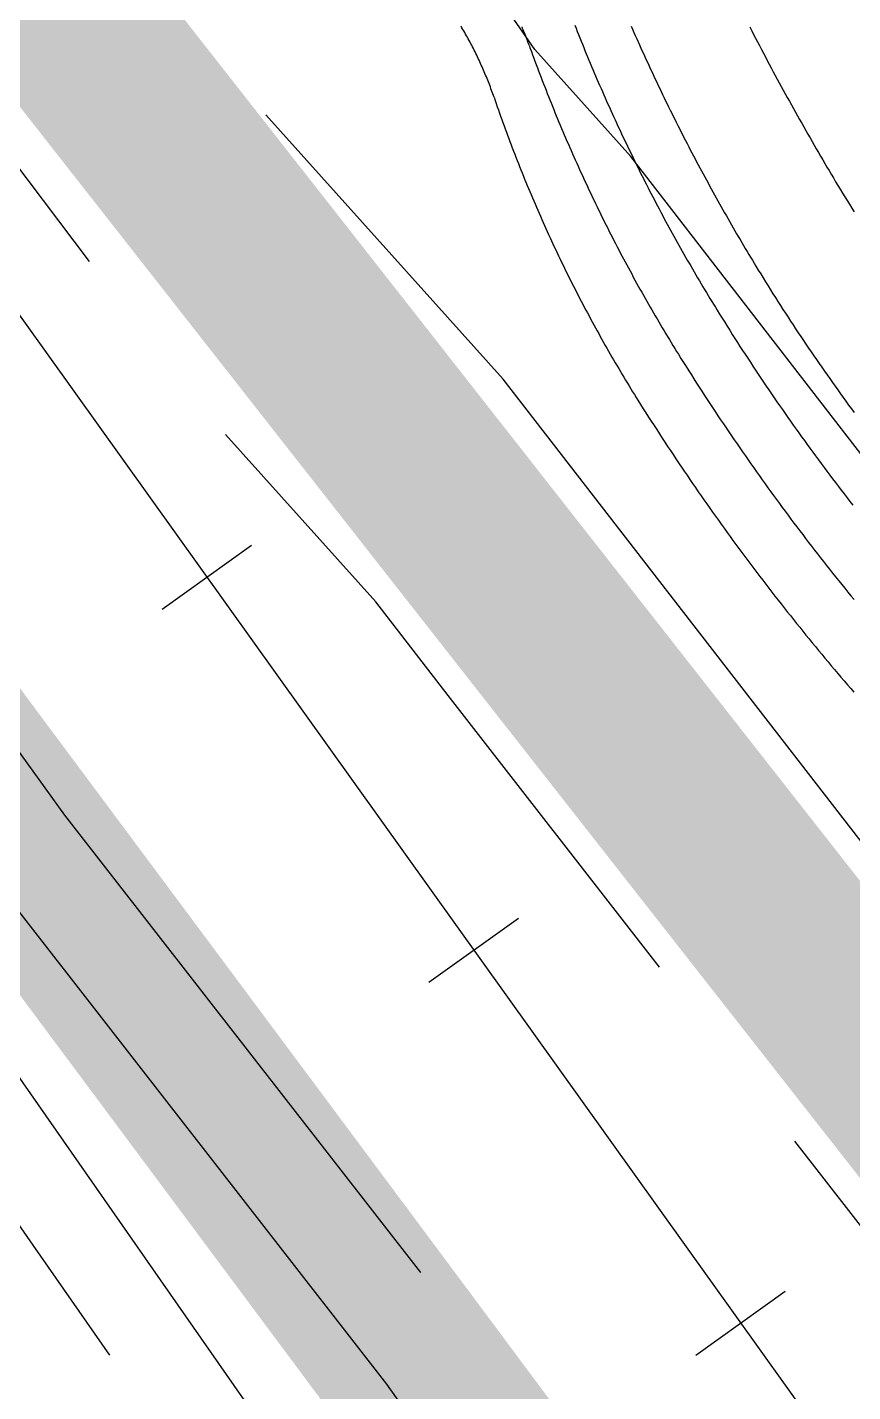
# Model space of a CAD drawing. Header units: inches. Extents: x 2439273 to 2445077, y 7048639 to 7057917.
# Drawn here: x 2442348.6 to 2442393.6, y 7053582.3 to 7053656.7 of the extents above; entities that cross this region are included whole.
import ezdxf

# ---------------------------------------------------------------- set-up
doc = ezdxf.new("R2010")
doc.units = ezdxf.units.IN
doc.header["$LTSCALE"] = 300
doc.header["$MEASUREMENT"] = 0
for name, pattern in [('DASHED', [0.29, 0.25, -0.04]), ('DASHEDX2', [0.165, 0.125, -0.04]), ('HIDDEN', [0.375, 0.25, -0.125])]:
    doc.linetypes.add(name, pattern=pattern)
for name, color, linetype in [('EC', 43, 'DASHEDX2'), ('LIMITS OF DISTURBANCE', 1, 'HIDDEN'), ('new', 3, 'Continuous'), ('PC', 43, 'DASHEDX2'), ('PLAT_TEXT', 50, 'Continuous')]:
    doc.layers.add(name, color=color, linetype=linetype)

msp = doc.modelspace()

# ---------------------------------------------------------------- linework, layer by layer
at = {"layer": 'EC', "color": 43, "linetype": 'DASHEDX2', "flags": 128}
for points in [[(2441828.1, 7054290.77), (2441848.193, 7054292.987), (2441856.709, 7054286.943), (2441867.514, 7054270.663), (2441888.105, 7054242.561), (2441900.062, 7054225.028), (2441935.04, 7054176.129), (2441969.933, 7054127.499), (2441981.787, 7054112.901), (2441993.721, 7054096.719), (2442028.839, 7054051.684), (2442064.573, 7053995.324), (2442071.128, 7053985.683), (2442111.273, 7053931.873), (2442121.064, 7053918.921), (2442122.855, 7053916.499), (2442129.072, 7053908.38), (2442158.849, 7053869.203), (2442176.038, 7053846.019), (2442179.215, 7053837.715), (2442193.883, 7053812.765), (2442207.013, 7053792.471), (2442209.792, 7053793.807), (2442226.244, 7053779.897), (2442226.901, 7053762.188), (2442211.134, 7053779.641), (2442208.469, 7053776.69), (2442202.966, 7053777.358), (2442198.107, 7053775.053), (2442215.917, 7053753.9), (2442214.461, 7053753.29), (2442219.916, 7053738.614), (2442221.859, 7053740.855), (2442226.901, 7053737.446), (2442226.955, 7053743.113), (2442225.006, 7053746.792), (2442221.852, 7053750.878), (2442222.955, 7053756.551), (2442228.7, 7053757.019), (2442245.858, 7053737.676), (2442262.529, 7053721.261), (2442265.91, 7053716.158), (2442279.498, 7053696.217), (2442294.38, 7053674.219), (2442302.986, 7053662.484), (2442332.989, 7053620.641), (2442342.112, 7053608.033), (2442389.1, 7053540.74), (2442395.141, 7053532.082), (2442418.851, 7053498.085), (2442443.825, 7053462.94), (2442469.475, 7053427.774), (2442499.869, 7053385.533), (2442524.029, 7053352.457), (2442550.436, 7053318.207), (2442587.686, 7053266.239), (2442603.67, 7053243.283), (2442645.625, 7053180.2), (2442657.551, 7053163.169), (2442726.259, 7053060.117), (2442728.628, 7053056.746), (2442731.594, 7053052.672), (2442803.152, 7052962.126), (2442805.352, 7052958.69), (2442830.996, 7052932.94), (2442833.823, 7052932.436), (2442836.019, 7052933.614), (2442839.165, 7052934.906), (2442839.682, 7052936.306), (2442843.837, 7052939.229), (2442851.843, 7052944.835), (2442856.924, 7052948.389), (2442857.004, 7052948.449), (2442858.353, 7052949.393), (2442858.21, 7052949.597), (2442857.916, 7052950.028), (2442857.657, 7052949.847), (2442857.347, 7052949.644), (2442852.726, 7052968.681), (2442849.468, 7052987.503), (2442851.43, 7053023.366), (2442850.677, 7053048.939), (2442852.625, 7053140.736), (2442861.192, 7053165.82), (2442897.131, 7053271.113), (2442897.532, 7053272.824), (2442906.621, 7053316.828), (2442966.723, 7053366.371), (2442971.593, 7053367.017), (2443021.638, 7053347.782), (2443035.132, 7053338.486), (2443038.054, 7053342.642), (2443048.827, 7053362.032), (2443082.184, 7053344.993), (2443105.919, 7053318.39), (2443114.35, 7053303.304), (2443123.675, 7053307.679), (2443138.556, 7053309.483), (2443205.269, 7053330.532), (2443213.975, 7053333.162), (2443293.697, 7053315.931), (2443293.993, 7053315.809), (2443294.36, 7053315.7), (2443369.475, 7053305.617), (2443371.223, 7053305.353), (2443372.475, 7053306.023), (2443376.814, 7053308.943), (2443382.589, 7053313.441), (2443418.712, 7053350.577), (2443436.44, 7053368.912), (2443446.283, 7053377.623), (2443480.622, 7053426.233), (2443482.651, 7053428.078), (2443484.074, 7053429.736)], [(2442955.536, 7053312.597), (2442931.099, 7053240.033), (2442918.17, 7053204.042), (2442896.25, 7053138.689), (2442906.524, 7053006.642), (2442908.685, 7052958.507), (2442909.133, 7052921.398), (2442910.526, 7052913.891), (2442914.233, 7052914.405), (2442930.076, 7052891.143), (2442937.696, 7052882.845), (2442936.312, 7052881.703), (2442937.494, 7052874.274), (2442937.61, 7052871.816), (2442937.003, 7052871.51), (2442936.149, 7052872.506), (2442935.199, 7052873.46), (2442921.186, 7052884.811), (2442915.681, 7052883.004), (2442914.8, 7052882.34), (2442916.77, 7052866.243), (2442917.082, 7052861.215), (2442916.521, 7052860.813), (2442908.716, 7052855.273), (2442902.422, 7052850.814), (2442898.751, 7052848.231), (2442898.806, 7052848.151), (2442902.162, 7052838.684), (2442911.246, 7052809.333), (2442912.706, 7052806.833), (2442906.321, 7052778.842), (2442901.323, 7052770.261), (2442896.375, 7052763.028), (2442884.203, 7052748.616), (2442872.047, 7052739.193), (2442838.314, 7052703.462), (2442836.028, 7052701.821), (2442771.713, 7052660.602), (2442763.483, 7052658.239), (2442678.972, 7052631.365), (2442625.737, 7052622.357), (2442617.887, 7052621.112), (2442611.423, 7052618.217), (2442558.829, 7052594.368), (2442554.553, 7052592.794), (2442531.796, 7052582.437), (2442511.762, 7052560.63), (2442475.334, 7052539.771), (2442460.363, 7052572.347), (2442453.545, 7052574.622), (2442434.414, 7052624.984), (2442432.716, 7052627.984), (2442403.531, 7052702.051), (2442396.521, 7052718.076), (2442390.971, 7052728.735), (2442357.127, 7052798.441), (2442369.721, 7052811.259), (2442369.794, 7052811.41), (2442370.284, 7052811.403), (2442395.184, 7052814.393), (2442437.171, 7052734.438), (2442441.341, 7052727.011), (2442454.737, 7052699.529), (2442461.913, 7052685.04), (2442482.359, 7052651.606), (2442500.222, 7052640.785), (2442506.265, 7052634.837), (2442512.102, 7052637.151), (2442534.775, 7052641.464), (2442544.997, 7052646.147), (2442603.229, 7052667.473), (2442607.816, 7052668.16), (2442626.654, 7052670.871), (2442670.818, 7052689.701), (2442745.74, 7052703.996), (2442747.533, 7052704.803), (2442749.081, 7052704.818), (2442750.044, 7052705.001), (2442804.21, 7052740.873), (2442814.303, 7052732.886), (2442817.595, 7052732.857), (2442851.827, 7052754.856), (2442869.382, 7052766.62), (2442877.951, 7052775.48), (2442879.53, 7052777.219), (2442881.149, 7052779.416), (2442866.352, 7052806.782), (2442862.711, 7052812.499), (2442861.265, 7052850.917), (2442851.995, 7052840.096), (2442849.694, 7052842.721), (2442839.687, 7052863.041), (2442831.538, 7052870.641), (2442832.174, 7052886.19), (2442835.403, 7052894.931), (2442828.916, 7052900.357), (2442813.422, 7052907.146), (2442805.083, 7052926.598), (2442791.915, 7052941.947), (2442785.9, 7052951.648), (2442751.984, 7052999.202), (2442717.979, 7053048.072), (2442678.95, 7053108.587), (2442642.258, 7053162.977), (2442638.208, 7053168.954), (2442593.639, 7053232.774), (2442562.84, 7053275.984), (2442538.382, 7053309.705), (2442505.141, 7053355.74), (2442489.44, 7053377.644), (2442468.018, 7053408.536), (2442432.962, 7053455.835), (2442419.98, 7053474.422), (2442385.438, 7053523.625), (2442340.273, 7053588.104), (2442331.413, 7053600.721), (2442302.43, 7053640.981), (2442293.621, 7053653.275), (2442263.064, 7053695.413), (2442254.415, 7053707.985), (2442246.016, 7053723.84), (2442223.695, 7053752.753), (2442224.131, 7053754.999), (2442226.406, 7053755.184), (2442243.669, 7053735.722), (2442261.241, 7053712.506), (2442271.871, 7053696.793), (2442299.514, 7053659.098), (2442303.218, 7053653.932), (2442338.391, 7053605.32), (2442348.885, 7053590.291), (2442391.898, 7053528.64), (2442392.156, 7053528.271), (2442392.223, 7053528.178), (2442440.422, 7053460.349), (2442490.083, 7053392.264), (2442496.58, 7053383.235), (2442538.836, 7053325.384), (2442546.402, 7053315.571), (2442593.519, 7053249.837), (2442600.016, 7053240.506), (2442645.978, 7053171.399), (2442648.436, 7053167.817), (2442651.486, 7053163.5), (2442702.287, 7053090.202), (2442726.763, 7053054.588), (2442796.234, 7052964.024), (2442799.397, 7052959.773), (2442829.326, 7052929.656), (2442830.178, 7052928.892), (2442830.36, 7052929.11), (2442841.341, 7052933.619), (2442843.26, 7052938.81), (2442845.088, 7052940.095), (2442851.741, 7052944.754), (2442856.922, 7052948.378), (2442856.957, 7052948.404), (2442858.367, 7052949.391), (2442858.304, 7052949.48), (2442857.956, 7052949.991), (2442858.073, 7052949.981), (2442852.63, 7052981.429), (2442854.316, 7053012.25), (2442852.972, 7053057.887), (2442854.677, 7053138.198), (2442868.378, 7053178.314), (2442899.152, 7053268.474), (2442901.391, 7053278.036), (2442909.569, 7053317.63), (2442963.648, 7053362.207), (2442977.016, 7053363.98), (2443021.237, 7053346.984), (2443077.941, 7053307.918), (2443088.221, 7053322.539), (2443102.483, 7053297.018), (2443121.007, 7053305.707), (2443150.565, 7053309.292), (2443206.516, 7053326.944), (2443219.336, 7053330.818), (2443291.351, 7053315.253), (2443295.046, 7053313.726), (2443299.628, 7053312.369), (2443365.316, 7053303.552), (2443370.394, 7053302.783), (2443374.035, 7053304.732), (2443377.832, 7053307.287), (2443388.35, 7053315.48), (2443420.352, 7053348.378), (2443436.056, 7053364.621), (2443449.38, 7053376.412), (2443480.981, 7053421.147), (2443484.699, 7053424.526), (2443487.305, 7053427.564)]]:
    msp.add_lwpolyline(points, dxfattribs=at)
for points in [[(2442838.556, 7052936.468), (2442837.933, 7052936.032), (2442838.108, 7052935.781), (2442838.368, 7052935.421), (2442839.175, 7052935.985), (2442839.002, 7052935.854), (2442842.157, 7052938.074), (2442856.928, 7052948.411), (2442857.099, 7052948.54), (2442858.325, 7052949.398), (2442858.022, 7052949.831), (2442857.91, 7052949.995), (2442857.094, 7052949.424), (2442856.12, 7052948.786), (2442854.798, 7052954.232), (2442846.786, 7052983.55), (2442844.623, 7052987.782), (2442841.374, 7052991.989), (2442828.911, 7053004.302), (2442804.151, 7053038.814), (2442708.811, 7053176.583), (2442688.894, 7053204.884), (2442665.9, 7053236.125), (2442613.804, 7053306.31), (2442590.034, 7053336.944), (2442553.486, 7053380.172), (2442524.386, 7053418.816), (2442480.767, 7053473.893), (2442465.337, 7053495.886), (2442422.72, 7053554.489), (2442371.543, 7053620.246), (2442367.584, 7053625.359), (2442357.467, 7053636.612), (2442325.454, 7053679.038), (2442298.03, 7053716.69), (2442279.762, 7053742.74), (2442265.812, 7053760.532), (2442263.694, 7053761.037), (2442251.469, 7053772.572), (2442222.729, 7053820.599), (2442174.983, 7053889.082), (2442142.366, 7053933.801), (2442102.402, 7053989.387), (2442094.421, 7054000.886), (2442084.665, 7054014.086), (2442046.945, 7054066.796), (2442015.29, 7054111.378), (2442003.638, 7054127.965), (2441961.938, 7054185.283), (2441956.588, 7054193.484), (2441949.48, 7054202.131), (2441944.896, 7054201.35), (2441944.624, 7054200.385), (2441902.43, 7054253.357), (2441873.522, 7054281.634), (2441890.862, 7054255.505), (2441895.871, 7054248.67), (2441940.44, 7054183.316), (2441941.927, 7054181.237), (2441943.411, 7054179.169), (2441991.779, 7054119.604), (2442016.184, 7054086.513), (2442039.609, 7054060.456), (2442065.493, 7054024.84), (2442060.223, 7054024.259), (2442081.777, 7053992.558), (2442085.738, 7053987.249), (2442108.976, 7053953.852), (2442111.073, 7053957.706), (2442132.209, 7053926.618), (2442186.842, 7053846.955), (2442241.801, 7053772.829), (2442242.601, 7053770.74), (2442244.8, 7053768.88), (2442244.852, 7053767.459), (2442246.967, 7053765.379), (2442257.812, 7053749.004), (2442278.625, 7053724.842), (2442302.387, 7053683.747), (2442312.137, 7053669.717), (2442346.541, 7053619.389), (2442350.605, 7053613.73), (2442405.322, 7053543.507), (2442405.94, 7053542.786), (2442406.2, 7053542.409), (2442406.922, 7053541.48), (2442454.439, 7053481.447), (2442458.537, 7053473.962), (2442476.505, 7053436.813), (2442508.29, 7053391.687), (2442520.994, 7053372.13), (2442558.504, 7053323.48), (2442576.02, 7053299.044), (2442610.978, 7053248.838), (2442632.651, 7053216.252), (2442670.483, 7053162.219), (2442708.077, 7053105.834), (2442736.925, 7053064.798), (2442773.039, 7053015.187), (2442811.108, 7052967.016), (2442818.334, 7052955.729), (2442832.935, 7052941.068), (2442837.253, 7052940.297), (2442839.752, 7052937.332), (2442838.374, 7052936.35), (2442838.556, 7052936.468)], [(2442287.031, 7053788.446), (2442288.723, 7053790.228), (2442293.559, 7053792.058), (2442316.067, 7053760.378), (2442322.962, 7053753.48), (2442354.488, 7053775.532), (2442406.65, 7053746.298), (2442392.394, 7053659.518), (2442392.682, 7053659.094), (2442393.101, 7053658.472), (2442394.073, 7053657.148), (2442464.362, 7053586.895), (2442463.927, 7053569.044), (2442468.502, 7053550.876), (2442531.681, 7053452.681), (2442541.817, 7053436.801), (2442549.705, 7053424.588), (2442528.741, 7053450.475), (2442453.568, 7053555.889), (2442446.66, 7053565.442), (2442443.384, 7053569.697), (2442381.492, 7053649.631), (2442376.26, 7053655.45), (2442335.751, 7053714.123), (2442330.903, 7053720.888), (2442329.744, 7053725.972), (2442287.031, 7053788.446)]]:
    msp.add_lwpolyline(points, close=True, dxfattribs=at)
at = {"layer": 'EC', "color": 43, "linetype": 'DASHED', "flags": 128}
for points in [[(2442511.128, 7053452.988), (2442505.635, 7053459.925), (2442455.902, 7053530.809), (2442434.712, 7053559.949), (2442409.264, 7053592.645), (2442374.538, 7053637.495), (2442344.252, 7053671.182), (2442329.647, 7053692.336), (2442281.459, 7053759.569), (2442275.795, 7053784.423), (2442276.781, 7053800.431), (2442278.27, 7053802.482), (2442275.991, 7053801.67), (2442274.731, 7053803.453), (2442274.065, 7053804.265), (2442237.858, 7053820.429), (2442199.449, 7053871.569)], [(2442179.989, 7053848.444), (2442208.92, 7053809.424), (2442216.013, 7053790.883), (2442235.522, 7053774.389), (2442235.989, 7053761.779), (2442235.997, 7053761.782), (2442254.748, 7053743.32), (2442270.72, 7053719.206), (2442292.573, 7053687.137), (2442307.239, 7053666.033), (2442319.418, 7053648.218), (2442346.247, 7053610.853), (2442368.176, 7053582.709), (2442400.446, 7053537.116), (2442422.437, 7053509.333), (2442443.555, 7053470.755), (2442445.632, 7053467.777), (2442447.228, 7053465.531), (2442448.866, 7053463.285), (2442471.963, 7053431.186)]]:
    msp.add_lwpolyline(points, dxfattribs=at)
at = {"layer": 'LIMITS OF DISTURBANCE', "linetype": 'HIDDEN', "const_width": 10, "flags": 128}
msp.add_lwpolyline([(2442886.991, 7052945.508), (2442895.429, 7053179.564), (2442913.361, 7053306.082), (2442998.8, 7053329.276), (2443093.732, 7053267.072), (2443296.253, 7053331.385), (2443338.445, 7053257.583), (2443392.24, 7053315.57), (2443340.554, 7053361.96), (2443447.089, 7053414.675), (2443517.822, 7053314.087), (2443574.966, 7053356.593), (2443489.914, 7053468.172), (2443446.059, 7053438.949), (2443383.598, 7053614.288), (2443418.052, 7053884.167), (2443327.031, 7054031.843), (2443323.073, 7054052.939), (2443416.733, 7054128.096), (2443524.903, 7054050.302), (2443573.712, 7054048.984), (2443787.414, 7054200.616), (2444024.685, 7054478.236), (2444110.498, 7054653.513), (2444155.291, 7054902.887), (2444160.765, 7055069.767), (2444147.308, 7055200.645), (2444077.574, 7055450.666), (2443950.396, 7055673.724), (2443333.939, 7055400.626), (2443359.364, 7055365.047), (2443134.351, 7055268.477), (2442886.456, 7055663.655), (2442672.884, 7055635.7), (2442663.985, 7055558.189), (2442899.022, 7055169.889), (2442892.759, 7055099.776), (2442914.053, 7055045.939), (2443178.35, 7054615.247), (2442985.451, 7054501.314), (2442726.727, 7054920.141), (2442733.57, 7054854.117), (2442852.435, 7053970.464), (2442450.392, 7053675.078), (2441832.146, 7054504.963), (2441778.692, 7054488.783), (2441880.344, 7054326.593), (2442122.976, 7053975.484), (2442344.489, 7053665.127), (2442528.89, 7053430.201), (2442805.155, 7053043.91), (2442834.55, 7052997.615)], close=True, dxfattribs=at)
at = {"layer": 'LIMITS OF DISTURBANCE', "linetype": 'HIDDEN', "ltscale": 0.5, "const_width": 10, "flags": 128}
msp.add_lwpolyline([(2442127.257, 7051363.131), (2442204.089, 7051407.402), (2442248.381, 7051334.219), (2442321.597, 7051300.79), (2442978.736, 7051264.651), (2442873.883, 7051467.935), (2442844.438, 7051663.978), (2442837.948, 7051847.231), (2442855.795, 7052101.84), (2442920.694, 7052448.887), (2442846.061, 7052487.808), (2442745.468, 7052429.426), (2442638.385, 7052301.311), (2442479.383, 7052533.216), (2442601.964, 7052602.514), (2442577.225, 7052676.959), (2442623.922, 7052843.852), (2442677.386, 7052988.585), (2442817.731, 7052854.986), (2442880.106, 7052869.459), (2442848.94, 7052940.227), (2441864.579, 7054261.296), (2440019.52, 7054269.212), (2440021.055, 7054291.384), (2439890.925, 7054291.384), (2439873.839, 7053725.813), (2439992.241, 7053477.478), (2440095.115, 7053461.957), (2440589.34, 7053162.55), (2441040.785, 7052879.456), (2441280.086, 7052734.834), (2441479.138, 7052560.138), (2441546.564, 7052439.761), (2441527.164, 7052421.213), (2441549.245, 7052380.141), (2441642.501, 7052242.637), (2441664.327, 7052251.231), (2441824.683, 7051951.869), (2441858.856, 7051917.871), (2441968.474, 7052034.673), (2442364.546, 7052357.171), (2442528.258, 7052144.996), (2442257.345, 7051826.221), (2442200.927, 7051726.794), (2442147.479, 7051624.399), (2442128.178, 7051520.519), (2442178.807, 7051440.125), (2442105.985, 7051398.871), (2442104.543, 7051397.79), (2442122.547, 7051359.602)], close=True, dxfattribs=at)
at = {"layer": 'new', "color": 7, "linetype": 'Continuous', "flags": 128}
msp.add_lwpolyline([(2441645.085, 7054622.612), (2443064.431, 7052640.862)], dxfattribs=at)
at = {"layer": 'new', "color": 3, "linetype": 'Continuous', "flags": 128}
for points in [[(2442355.93, 7053624.948), (2442360.808, 7053628.442)], [(2442370.487, 7053604.624), (2442375.365, 7053608.117)], [(2442385.044, 7053584.299), (2442389.922, 7053587.792)]]:
    msp.add_lwpolyline(points, dxfattribs=at)
at = {"layer": 'PC', "color": 24, "linetype": 'Continuous', "flags": 128}
for points in [[(2442378.444, 7053656.789), (2442378.512, 7053656.615), (2442378.581, 7053656.441), (2442378.65, 7053656.267), (2442378.719, 7053656.094), (2442378.789, 7053655.92), (2442378.859, 7053655.747), (2442378.929, 7053655.573), (2442379, 7053655.4), (2442379.071, 7053655.227), (2442379.142, 7053655.054), (2442379.214, 7053654.882), (2442379.286, 7053654.709), (2442379.358, 7053654.536), (2442379.431, 7053654.364), (2442379.504, 7053654.192), (2442379.577, 7053654.02), (2442379.651, 7053653.848), (2442379.725, 7053653.676), (2442379.799, 7053653.505), (2442379.874, 7053653.333), (2442379.949, 7053653.162), (2442380.024, 7053652.991), (2442380.1, 7053652.82), (2442380.176, 7053652.649), (2442380.253, 7053652.478), (2442380.329, 7053652.307), (2442380.406, 7053652.137), (2442380.484, 7053651.967), (2442380.561, 7053651.797), (2442380.639, 7053651.627), (2442380.718, 7053651.457), (2442380.796, 7053651.287), (2442380.876, 7053651.118), (2442380.955, 7053650.948), (2442381.035, 7053650.779), (2442381.115, 7053650.61), (2442381.195, 7053650.441), (2442381.276, 7053650.272), (2442381.357, 7053650.104), (2442381.438, 7053649.935), (2442381.52, 7053649.767), (2442381.602, 7053649.599), (2442381.684, 7053649.431), (2442381.766, 7053649.263), (2442381.849, 7053649.095), (2442381.933, 7053648.928), (2442382.016, 7053648.761), (2442382.1, 7053648.594), (2442382.185, 7053648.427), (2442382.269, 7053648.26), (2442382.354, 7053648.093), (2442382.439, 7053647.927), (2442382.525, 7053647.76), (2442382.611, 7053647.594), (2442382.697, 7053647.428), (2442382.783, 7053647.262), (2442382.87, 7053647.097), (2442382.957, 7053646.931), (2442383.045, 7053646.766), (2442383.133, 7053646.601), (2442383.221, 7053646.436), (2442383.309, 7053646.271), (2442383.398, 7053646.106), (2442383.487, 7053645.942), (2442383.577, 7053645.778), (2442383.666, 7053645.614), (2442383.756, 7053645.45), (2442383.847, 7053645.286), (2442383.938, 7053645.122), (2442384.029, 7053644.959), (2442384.12, 7053644.796), (2442384.212, 7053644.633), (2442384.304, 7053644.47), (2442384.396, 7053644.307), (2442384.488, 7053644.145), (2442384.581, 7053643.982), (2442384.675, 7053643.82), (2442384.768, 7053643.658), (2442384.862, 7053643.496), (2442384.956, 7053643.335), (2442385.051, 7053643.173), (2442385.145, 7053643.012), (2442385.241, 7053642.851), (2442385.336, 7053642.69), (2442385.432, 7053642.53), (2442385.528, 7053642.369), (2442385.624, 7053642.209), (2442385.721, 7053642.049), (2442385.818, 7053641.889), (2442385.915, 7053641.729), (2442386.013, 7053641.569), (2442386.111, 7053641.41), (2442386.209, 7053641.251)], [(2442381.518, 7053656.73), (2442381.593, 7053656.559), (2442381.668, 7053656.388), (2442381.744, 7053656.217), (2442381.82, 7053656.047), (2442381.896, 7053655.876), (2442381.973, 7053655.706), (2442382.049, 7053655.536), (2442382.126, 7053655.366), (2442382.204, 7053655.196), (2442382.282, 7053655.026), (2442382.36, 7053654.856), (2442382.438, 7053654.687), (2442382.516, 7053654.517), (2442382.595, 7053654.348), (2442382.674, 7053654.179), (2442382.754, 7053654.01), (2442382.833, 7053653.841), (2442382.913, 7053653.672), (2442382.993, 7053653.504), (2442383.074, 7053653.335), (2442383.155, 7053653.167), (2442383.236, 7053652.999), (2442383.317, 7053652.831), (2442383.399, 7053652.663), (2442383.481, 7053652.495), (2442383.563, 7053652.327), (2442383.646, 7053652.16), (2442383.729, 7053651.992), (2442383.812, 7053651.825), (2442383.895, 7053651.658), (2442383.979, 7053651.491), (2442384.063, 7053651.324), (2442384.147, 7053651.158), (2442384.231, 7053650.991), (2442384.316, 7053650.825), (2442384.401, 7053650.659), (2442384.487, 7053650.492), (2442384.572, 7053650.327), (2442384.658, 7053650.161), (2442384.744, 7053649.995), (2442384.831, 7053649.83), (2442384.918, 7053649.664), (2442385.005, 7053649.499), (2442385.092, 7053649.334), (2442385.18, 7053649.169), (2442385.267, 7053649.004), (2442385.356, 7053648.84), (2442385.444, 7053648.675), (2442385.533, 7053648.511), (2442385.622, 7053648.347), (2442385.711, 7053648.183), (2442385.801, 7053648.019), (2442385.89, 7053647.855), (2442385.98, 7053647.692), (2442386.071, 7053647.528), (2442386.161, 7053647.365), (2442386.252, 7053647.202), (2442386.344, 7053647.039), (2442386.435, 7053646.876), (2442386.527, 7053646.714), (2442386.619, 7053646.551), (2442386.711, 7053646.389), (2442386.804, 7053646.227), (2442386.897, 7053646.065), (2442386.99, 7053645.903), (2442387.083, 7053645.741), (2442387.177, 7053645.58), (2442387.271, 7053645.418), (2442387.365, 7053645.257), (2442387.46, 7053645.096), (2442387.554, 7053644.935), (2442387.649, 7053644.774), (2442387.745, 7053644.614), (2442387.84, 7053644.453), (2442387.936, 7053644.293), (2442388.032, 7053644.133), (2442388.129, 7053643.973), (2442388.225, 7053643.813), (2442388.322, 7053643.654)], [(2442374.037, 7053652.854), (2442374.005, 7053652.949), (2442373.972, 7053653.042), (2442373.939, 7053653.136), (2442373.905, 7053653.23), (2442373.871, 7053653.323), (2442373.837, 7053653.417), (2442373.801, 7053653.51), (2442373.766, 7053653.603), (2442373.73, 7053653.695), (2442373.694, 7053653.788), (2442373.657, 7053653.88), (2442373.619, 7053653.972), (2442373.582, 7053654.064), (2442373.543, 7053654.156), (2442373.505, 7053654.248), (2442373.465, 7053654.339), (2442373.426, 7053654.43), (2442373.386, 7053654.522), (2442373.345, 7053654.612), (2442373.304, 7053654.703), (2442373.263, 7053654.793), (2442373.221, 7053654.884), (2442373.178, 7053654.974), (2442373.136, 7053655.063), (2442373.092, 7053655.153), (2442373.049, 7053655.242), (2442373.005, 7053655.332), (2442372.96, 7053655.42), (2442372.915, 7053655.509), (2442372.87, 7053655.598), (2442372.824, 7053655.686), (2442372.777, 7053655.774), (2442372.731, 7053655.862), (2442372.683, 7053655.949), (2442372.636, 7053656.037), (2442372.588, 7053656.124), (2442372.539, 7053656.211), (2442372.49, 7053656.297), (2442372.441, 7053656.383), (2442372.391, 7053656.47), (2442372.341, 7053656.555), (2442372.29, 7053656.641), (2442372.239, 7053656.726)], [(2442375.951, 7053655.697), (2442375.921, 7053655.781), (2442375.89, 7053655.864), (2442375.86, 7053655.947), (2442375.828, 7053656.03), (2442375.797, 7053656.113), (2442375.765, 7053656.196), (2442375.732, 7053656.279), (2442375.7, 7053656.361), (2442375.667, 7053656.443), (2442375.633, 7053656.526), (2442375.599, 7053656.608), (2442375.565, 7053656.689)], [(2442387.99, 7053656.685), (2442388.095, 7053656.481), (2442388.201, 7053656.278), (2442388.306, 7053656.074), (2442388.412, 7053655.87), (2442388.518, 7053655.667), (2442388.625, 7053655.464), (2442388.732, 7053655.261), (2442388.839, 7053655.058), (2442388.946, 7053654.855), (2442389.054, 7053654.653), (2442389.162, 7053654.45), (2442389.271, 7053654.248), (2442389.38, 7053654.046), (2442389.489, 7053653.844), (2442389.598, 7053653.643), (2442389.708, 7053653.441), (2442389.818, 7053653.24), (2442389.928, 7053653.039), (2442390.038, 7053652.838), (2442390.149, 7053652.637), (2442390.261, 7053652.436), (2442390.372, 7053652.236), (2442390.484, 7053652.035), (2442390.596, 7053651.835), (2442390.708, 7053651.635), (2442390.821, 7053651.435), (2442390.934, 7053651.236), (2442391.048, 7053651.036), (2442391.161, 7053650.837), (2442391.275, 7053650.638), (2442391.39, 7053650.439), (2442391.504, 7053650.24), (2442391.619, 7053650.042), (2442391.734, 7053649.843), (2442391.85, 7053649.645), (2442391.966, 7053649.447), (2442392.082, 7053649.249), (2442392.198, 7053649.051), (2442392.315, 7053648.854), (2442392.432, 7053648.657), (2442392.549, 7053648.459)], [(2442375.951, 7053655.697), (2442376.015, 7053655.521), (2442376.078, 7053655.345), (2442376.143, 7053655.168), (2442376.207, 7053654.992), (2442376.272, 7053654.817), (2442376.338, 7053654.641), (2442376.403, 7053654.465), (2442376.469, 7053654.29), (2442376.536, 7053654.114), (2442376.603, 7053653.939), (2442376.67, 7053653.764), (2442376.738, 7053653.589), (2442376.806, 7053653.415), (2442376.874, 7053653.24), (2442376.943, 7053653.066), (2442377.012, 7053652.891), (2442377.081, 7053652.717), (2442377.151, 7053652.543), (2442377.221, 7053652.369), (2442377.292, 7053652.195), (2442377.362, 7053652.022), (2442377.434, 7053651.848), (2442377.505, 7053651.675), (2442377.577, 7053651.502), (2442377.65, 7053651.329), (2442377.722, 7053651.156), (2442377.796, 7053650.984), (2442377.869, 7053650.811), (2442377.943, 7053650.639), (2442378.017, 7053650.467), (2442378.092, 7053650.295), (2442378.167, 7053650.123), (2442378.242, 7053649.951), (2442378.317, 7053649.779), (2442378.393, 7053649.608), (2442378.47, 7053649.437), (2442378.547, 7053649.266), (2442378.624, 7053649.095), (2442378.701, 7053648.924), (2442378.779, 7053648.754), (2442378.857, 7053648.583), (2442378.936, 7053648.413), (2442379.015, 7053648.243), (2442379.094, 7053648.073), (2442379.174, 7053647.903), (2442379.253, 7053647.734), (2442379.334, 7053647.564), (2442379.415, 7053647.395), (2442379.496, 7053647.226), (2442379.577, 7053647.057), (2442379.659, 7053646.888), (2442379.741, 7053646.72), (2442379.823, 7053646.551), (2442379.906, 7053646.383), (2442379.989, 7053646.215), (2442380.073, 7053646.047), (2442380.157, 7053645.88), (2442380.241, 7053645.712), (2442380.326, 7053645.545), (2442380.411, 7053645.378), (2442380.496, 7053645.211), (2442380.582, 7053645.044), (2442380.668, 7053644.877), (2442380.754, 7053644.711), (2442380.841, 7053644.545), (2442380.928, 7053644.379), (2442381.015, 7053644.213), (2442381.103, 7053644.047), (2442381.191, 7053643.882), (2442381.28, 7053643.716), (2442381.369, 7053643.551), (2442381.458, 7053643.386), (2442381.547, 7053643.222), (2442381.637, 7053643.057), (2442381.728, 7053642.893), (2442381.818, 7053642.729), (2442381.909, 7053642.565), (2442382, 7053642.401), (2442382.092, 7053642.237), (2442382.184, 7053642.074), (2442382.276, 7053641.911), (2442382.369, 7053641.748), (2442382.462, 7053641.585), (2442382.555, 7053641.422), (2442382.649, 7053641.26), (2442382.743, 7053641.098), (2442382.837, 7053640.936), (2442382.932, 7053640.774), (2442383.027, 7053640.612), (2442383.123, 7053640.451), (2442383.218, 7053640.29), (2442383.315, 7053640.129), (2442383.411, 7053639.968), (2442383.508, 7053639.807), (2442383.605, 7053639.647), (2442383.702, 7053639.487), (2442383.8, 7053639.327), (2442383.898, 7053639.167), (2442383.997, 7053639.007), (2442384.096, 7053638.848)], [(2442374.037, 7053652.854), (2442374.096, 7053652.681), (2442374.156, 7053652.508), (2442374.216, 7053652.335), (2442374.276, 7053652.161), (2442374.337, 7053651.989), (2442374.398, 7053651.816), (2442374.46, 7053651.643), (2442374.522, 7053651.471), (2442374.584, 7053651.298), (2442374.647, 7053651.126), (2442374.71, 7053650.954), (2442374.774, 7053650.782), (2442374.838, 7053650.611), (2442374.902, 7053650.439), (2442374.967, 7053650.268), (2442375.032, 7053650.096), (2442375.098, 7053649.925), (2442375.164, 7053649.754), (2442375.23, 7053649.583), (2442375.297, 7053649.413), (2442375.364, 7053649.242), (2442375.432, 7053649.072), (2442375.5, 7053648.902), (2442375.568, 7053648.732), (2442375.637, 7053648.562), (2442375.706, 7053648.392), (2442375.776, 7053648.223), (2442375.846, 7053648.053), (2442375.916, 7053647.884), (2442375.987, 7053647.715), (2442376.058, 7053647.546), (2442376.13, 7053647.377), (2442376.201, 7053647.209), (2442376.274, 7053647.04), (2442376.346, 7053646.872), (2442376.42, 7053646.704), (2442376.493, 7053646.536), (2442376.567, 7053646.368), (2442376.641, 7053646.201), (2442376.716, 7053646.033), (2442376.791, 7053645.866), (2442376.866, 7053645.699), (2442376.942, 7053645.532), (2442377.018, 7053645.366), (2442377.095, 7053645.199), (2442377.172, 7053645.033), (2442377.249, 7053644.867), (2442377.327, 7053644.701), (2442377.405, 7053644.535), (2442377.484, 7053644.369), (2442377.563, 7053644.204), (2442377.642, 7053644.039), (2442377.721, 7053643.874), (2442377.802, 7053643.709), (2442377.882, 7053643.544), (2442377.963, 7053643.38), (2442378.044, 7053643.215), (2442378.126, 7053643.051), (2442378.208, 7053642.887), (2442378.29, 7053642.724), (2442378.373, 7053642.56), (2442378.456, 7053642.397), (2442378.539, 7053642.234), (2442378.623, 7053642.071), (2442378.707, 7053641.908), (2442378.792, 7053641.745), (2442378.877, 7053641.583), (2442378.962, 7053641.421), (2442379.048, 7053641.259), (2442379.134, 7053641.097), (2442379.221, 7053640.936), (2442379.308, 7053640.774), (2442379.395, 7053640.613), (2442379.482, 7053640.452), (2442379.57, 7053640.291), (2442379.659, 7053640.131), (2442379.748, 7053639.97), (2442379.837, 7053639.81), (2442379.926, 7053639.65), (2442380.016, 7053639.491), (2442380.106, 7053639.331), (2442380.197, 7053639.172), (2442380.288, 7053639.013), (2442380.379, 7053638.854), (2442380.471, 7053638.695), (2442380.563, 7053638.537), (2442380.655, 7053638.378), (2442380.748, 7053638.22), (2442380.841, 7053638.063), (2442380.935, 7053637.905), (2442381.029, 7053637.748), (2442381.123, 7053637.59), (2442381.218, 7053637.433), (2442381.313, 7053637.277), (2442381.408, 7053637.12), (2442381.504, 7053636.964), (2442381.6, 7053636.808), (2442381.697, 7053636.652), (2442381.793, 7053636.496), (2442381.891, 7053636.341)], [(2442392.549, 7053648.459), (2442392.673, 7053648.253), (2442392.797, 7053648.047), (2442392.921, 7053647.841), (2442393.046, 7053647.635), (2442393.172, 7053647.43), (2442393.298, 7053647.225), (2442393.425, 7053647.02), (2442393.552, 7053646.816), (2442393.68, 7053646.612)], [(2442388.322, 7053643.654), (2442388.454, 7053643.438), (2442388.586, 7053643.222), (2442388.719, 7053643.007), (2442388.853, 7053642.791), (2442388.987, 7053642.577), (2442389.121, 7053642.362), (2442389.256, 7053642.148), (2442389.391, 7053641.934), (2442389.527, 7053641.721), (2442389.663, 7053641.508), (2442389.8, 7053641.295), (2442389.937, 7053641.082), (2442390.075, 7053640.87), (2442390.214, 7053640.658), (2442390.353, 7053640.446), (2442390.492, 7053640.235), (2442390.632, 7053640.024), (2442390.772, 7053639.814), (2442390.913, 7053639.603), (2442391.054, 7053639.393), (2442391.196, 7053639.184), (2442391.338, 7053638.974), (2442391.481, 7053638.766), (2442391.624, 7053638.557), (2442391.768, 7053638.349), (2442391.912, 7053638.141), (2442392.057, 7053637.933), (2442392.202, 7053637.726), (2442392.348, 7053637.519), (2442392.494, 7053637.312), (2442392.641, 7053637.106), (2442392.788, 7053636.9), (2442392.936, 7053636.695), (2442393.084, 7053636.49), (2442393.232, 7053636.285), (2442393.382, 7053636.08), (2442393.531, 7053635.876), (2442393.681, 7053635.672)], [(2442386.209, 7053641.251), (2442386.346, 7053641.031), (2442386.483, 7053640.81), (2442386.62, 7053640.591), (2442386.758, 7053640.371), (2442386.897, 7053640.152), (2442387.036, 7053639.933), (2442387.175, 7053639.715), (2442387.315, 7053639.496), (2442387.456, 7053639.279), (2442387.597, 7053639.061), (2442387.738, 7053638.844), (2442387.88, 7053638.627), (2442388.022, 7053638.41), (2442388.165, 7053638.193), (2442388.308, 7053637.977), (2442388.452, 7053637.762), (2442388.596, 7053637.546), (2442388.741, 7053637.331), (2442388.886, 7053637.116), (2442389.032, 7053636.902), (2442389.178, 7053636.687), (2442389.325, 7053636.474), (2442389.472, 7053636.26), (2442389.619, 7053636.047), (2442389.767, 7053635.834), (2442389.915, 7053635.621), (2442390.064, 7053635.409), (2442390.214, 7053635.197), (2442390.363, 7053634.985), (2442390.514, 7053634.774), (2442390.664, 7053634.563), (2442390.816, 7053634.353), (2442390.967, 7053634.142), (2442391.119, 7053633.932), (2442391.272, 7053633.723), (2442391.425, 7053633.513), (2442391.578, 7053633.304), (2442391.732, 7053633.096), (2442391.887, 7053632.887), (2442392.042, 7053632.679), (2442392.197, 7053632.472), (2442392.353, 7053632.264), (2442392.509, 7053632.057), (2442392.665, 7053631.851), (2442392.822, 7053631.645), (2442392.98, 7053631.439), (2442393.138, 7053631.233), (2442393.296, 7053631.028), (2442393.455, 7053630.823), (2442393.615, 7053630.618)], [(2442384.096, 7053638.848), (2442384.236, 7053638.623), (2442384.377, 7053638.398), (2442384.518, 7053638.173), (2442384.66, 7053637.948), (2442384.802, 7053637.724), (2442384.945, 7053637.5), (2442385.088, 7053637.277), (2442385.232, 7053637.053), (2442385.376, 7053636.831), (2442385.521, 7053636.608), (2442385.666, 7053636.386), (2442385.812, 7053636.163), (2442385.958, 7053635.942), (2442386.104, 7053635.72), (2442386.251, 7053635.499), (2442386.399, 7053635.278), (2442386.547, 7053635.058), (2442386.695, 7053634.838), (2442386.844, 7053634.618), (2442386.993, 7053634.398), (2442387.143, 7053634.179), (2442387.293, 7053633.96), (2442387.444, 7053633.741), (2442387.595, 7053633.523), (2442387.747, 7053633.305), (2442387.899, 7053633.088), (2442388.052, 7053632.87), (2442388.205, 7053632.653), (2442388.358, 7053632.437), (2442388.512, 7053632.22), (2442388.666, 7053632.004), (2442388.821, 7053631.788), (2442388.977, 7053631.573), (2442389.132, 7053631.358), (2442389.289, 7053631.143), (2442389.445, 7053630.929), (2442389.602, 7053630.715), (2442389.76, 7053630.501), (2442389.918, 7053630.288), (2442390.076, 7053630.075), (2442390.235, 7053629.862), (2442390.395, 7053629.65), (2442390.555, 7053629.438), (2442390.715, 7053629.226), (2442390.876, 7053629.015), (2442391.037, 7053628.803), (2442391.198, 7053628.593), (2442391.36, 7053628.382), (2442391.523, 7053628.172), (2442391.686, 7053627.963), (2442391.849, 7053627.753), (2442392.013, 7053627.544), (2442392.177, 7053627.336), (2442392.342, 7053627.128), (2442392.507, 7053626.92), (2442392.673, 7053626.712), (2442392.839, 7053626.505), (2442393.005, 7053626.298), (2442393.172, 7053626.091), (2442393.339, 7053625.885), (2442393.507, 7053625.679), (2442393.675, 7053625.474)], [(2442381.891, 7053636.341), (2442382.035, 7053636.111), (2442382.18, 7053635.882), (2442382.326, 7053635.652), (2442382.471, 7053635.423), (2442382.618, 7053635.195), (2442382.765, 7053634.966), (2442382.912, 7053634.738), (2442383.06, 7053634.51), (2442383.209, 7053634.283), (2442383.357, 7053634.056), (2442383.507, 7053633.829), (2442383.657, 7053633.603), (2442383.807, 7053633.376), (2442383.958, 7053633.151), (2442384.109, 7053632.925), (2442384.261, 7053632.7), (2442384.413, 7053632.475), (2442384.565, 7053632.25), (2442384.719, 7053632.026), (2442384.872, 7053631.802), (2442385.026, 7053631.579), (2442385.181, 7053631.355), (2442385.336, 7053631.132), (2442385.491, 7053630.91), (2442385.647, 7053630.687), (2442385.804, 7053630.465), (2442385.961, 7053630.244), (2442386.118, 7053630.022), (2442386.276, 7053629.802), (2442386.434, 7053629.581), (2442386.593, 7053629.361), (2442386.752, 7053629.141), (2442386.912, 7053628.921), (2442387.072, 7053628.702), (2442387.233, 7053628.483), (2442387.394, 7053628.264), (2442387.556, 7053628.046), (2442387.718, 7053627.828), (2442387.88, 7053627.61), (2442388.043, 7053627.393), (2442388.206, 7053627.176), (2442388.37, 7053626.96), (2442388.535, 7053626.743), (2442388.699, 7053626.528), (2442388.865, 7053626.312), (2442389.03, 7053626.097), (2442389.196, 7053625.882), (2442389.363, 7053625.668), (2442389.53, 7053625.454), (2442389.697, 7053625.24), (2442389.865, 7053625.026), (2442390.034, 7053624.813), (2442390.203, 7053624.601), (2442390.372, 7053624.388), (2442390.542, 7053624.176), (2442390.712, 7053623.965), (2442390.882, 7053623.753), (2442391.054, 7053623.543), (2442391.225, 7053623.332), (2442391.397, 7053623.122), (2442391.569, 7053622.912), (2442391.742, 7053622.703), (2442391.916, 7053622.494), (2442392.089, 7053622.285), (2442392.263, 7053622.077), (2442392.438, 7053621.869), (2442392.613, 7053621.661), (2442392.789, 7053621.454), (2442392.965, 7053621.247), (2442393.141, 7053621.04), (2442393.318, 7053620.834), (2442393.495, 7053620.628), (2442393.673, 7053620.423)]]:
    msp.add_lwpolyline(points, dxfattribs=at)
at = {"layer": 'PLAT_TEXT', "color": 7, "linetype": 'Continuous', "flags": 128}
for points in [[(2441645.085, 7054622.612), (2443064.431, 7052640.862)], [(2442355.93, 7053624.948), (2442360.808, 7053628.442)], [(2442370.487, 7053604.624), (2442375.365, 7053608.117)], [(2442385.044, 7053584.299), (2442389.922, 7053587.792)]]:
    msp.add_lwpolyline(points, dxfattribs=at)

doc.saveas('drawing.dxf')
